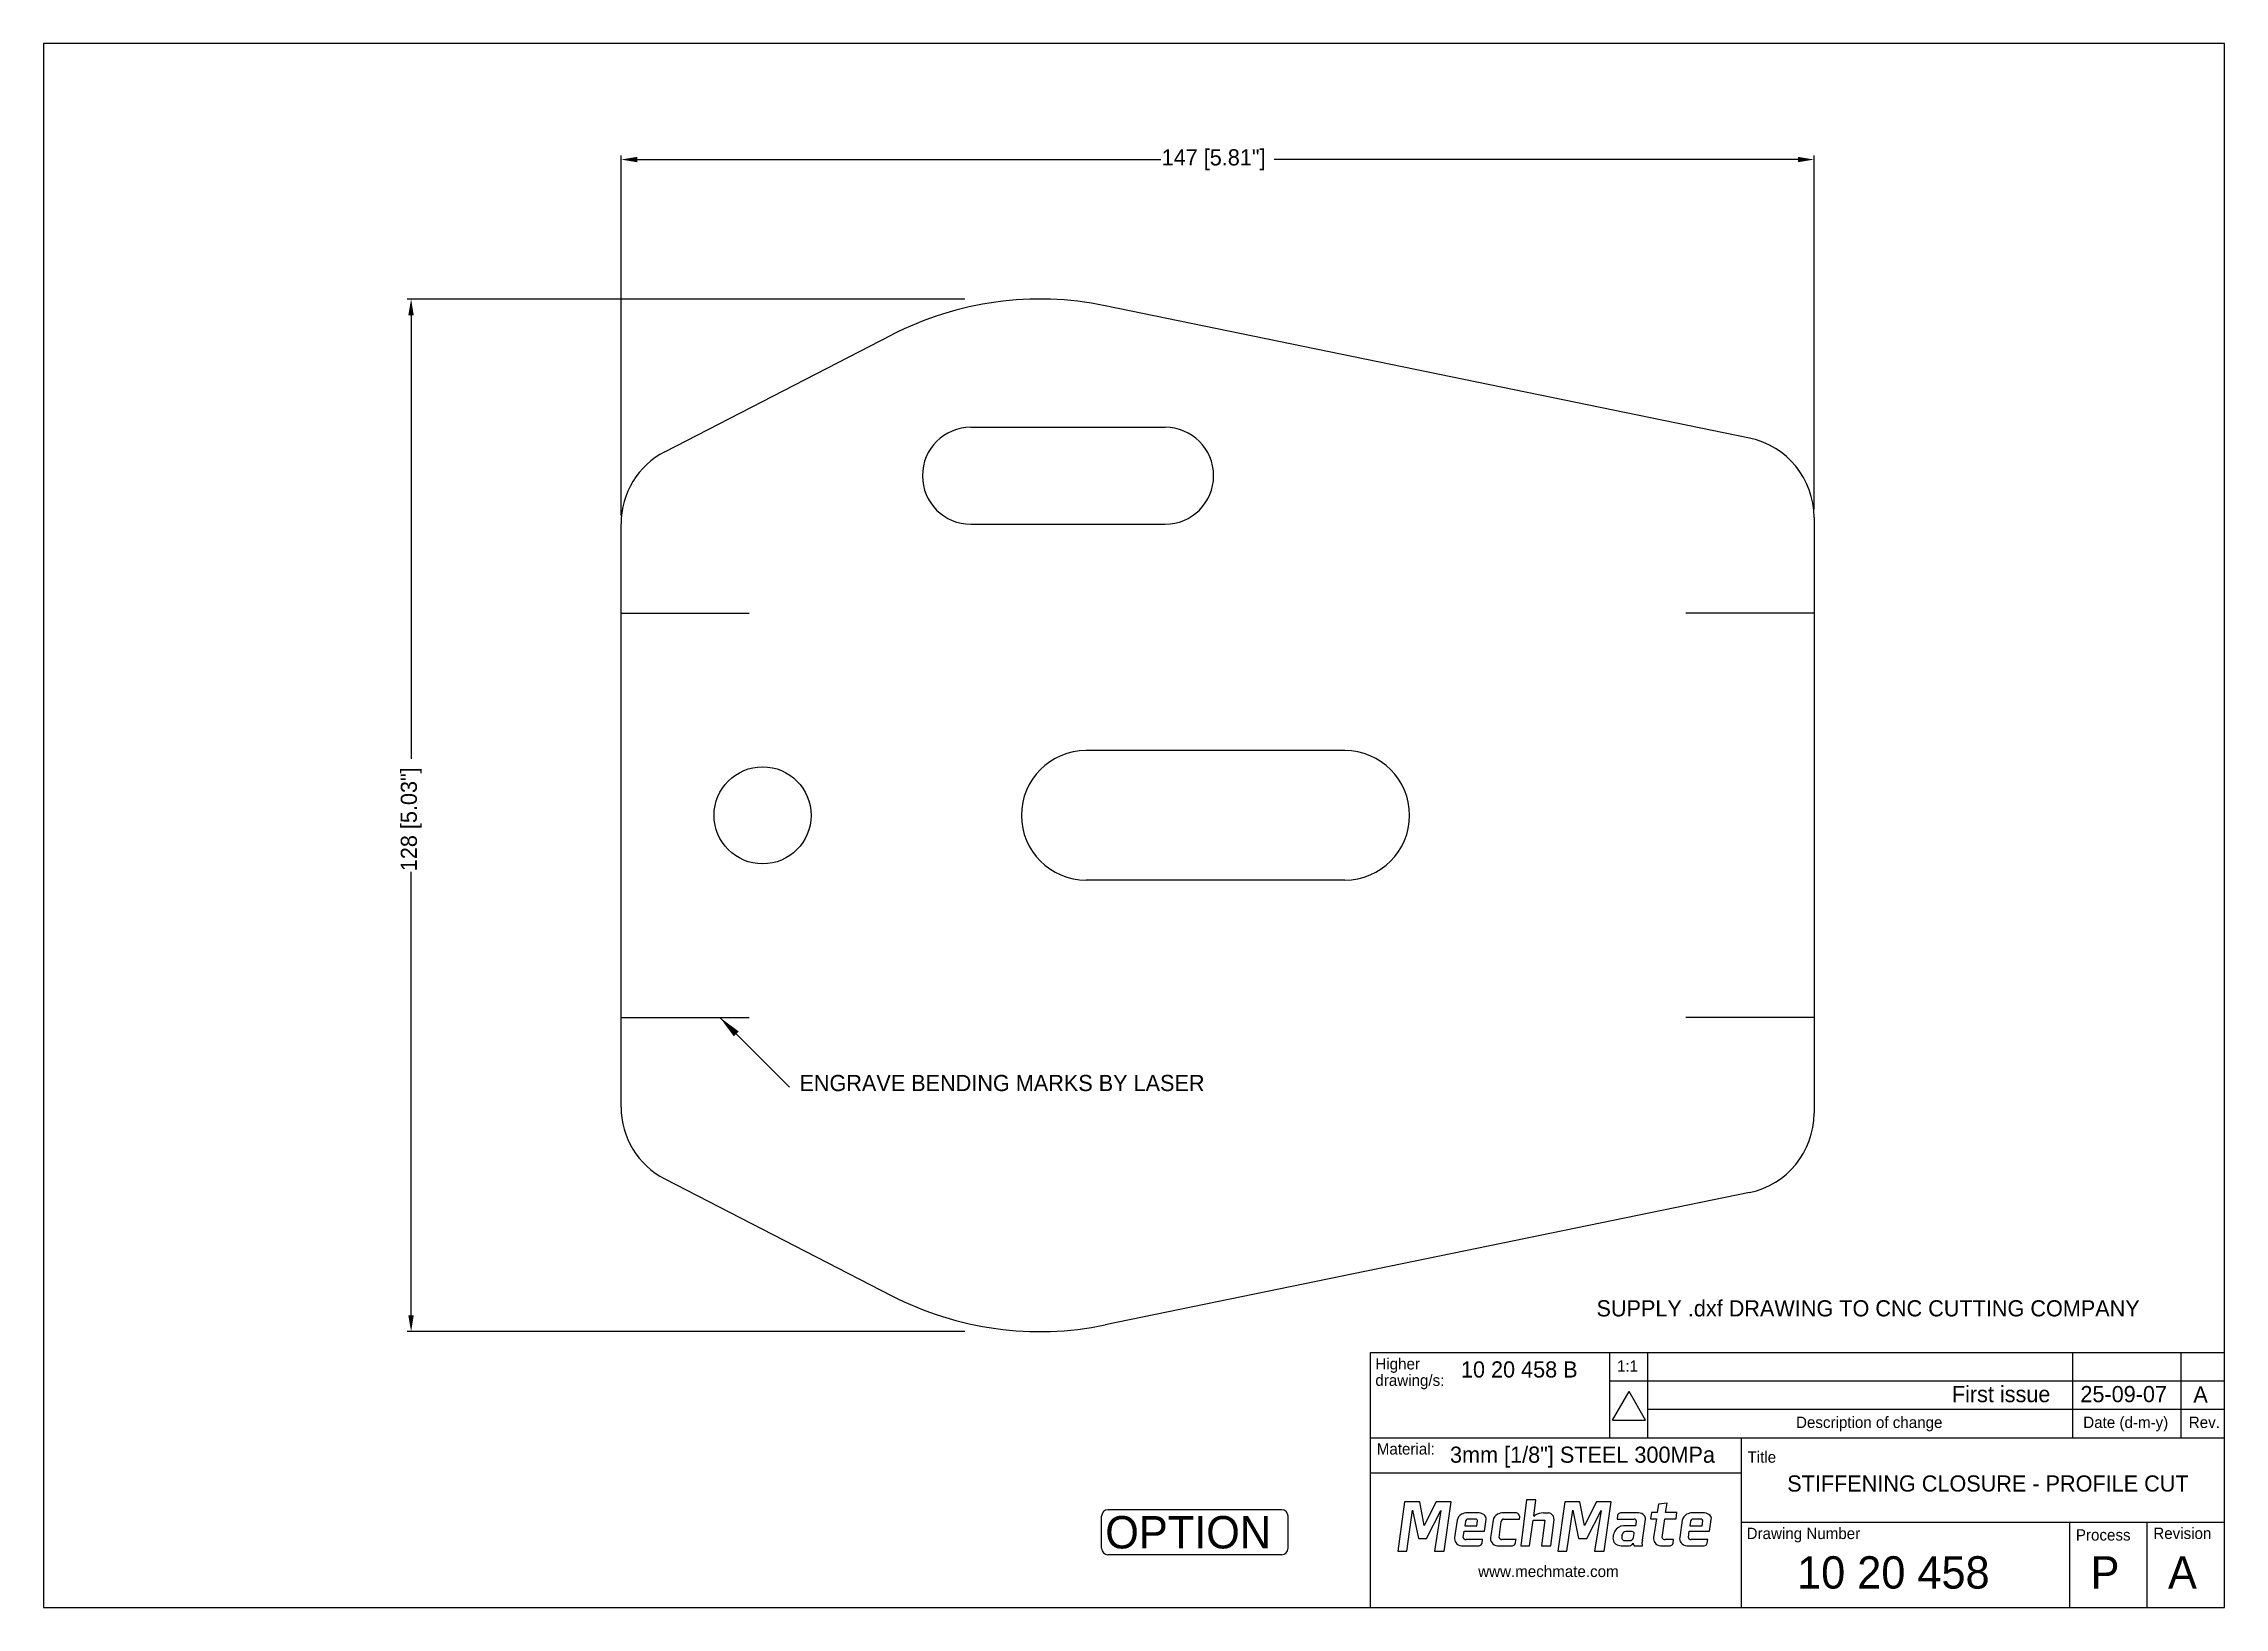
# Model space of a CAD drawing. Extents: x 504 to 773, y 2250 to 2443.
import ezdxf
from ezdxf.enums import TextEntityAlignment as Align

# ---------------------------------------------------------------- set-up
doc = ezdxf.new("R2010")
doc.units = 0
doc.header["$LTSCALE"] = 10
doc.layers.get('0').update_dxf_attribs({"color": 221, "linetype": 'CONTINUOUS'})
doc.layers.get('DEFPOINTS').update_dxf_attribs({"linetype": 'CONTINUOUS'})
for name, color, linetype in [('01_FRAME', 4, 'CONTINUOUS'), ('10_OUTLINE', 2, 'CONTINUOUS'), ('50_DIMENSIONS', 7, 'CONTINUOUS'), ('62_TEXT', 7, 'CONTINUOUS')]:
    doc.layers.add(name, color=color, linetype=linetype)
doc.styles.add('MECHTRONICS', font='txt', dxfattribs={"height": 2})
doc.dimstyles.get("Standard").update_dxf_attribs({"dimtxt": 0.18, "dimasz": 0.18, "dimexe": 0.18, "dimexo": 0.0625, "dimgap": 0.09, "dimtad": 0, "dimtih": 1, "dimtoh": 1, "dimzin": 0, "dimcen": 0.09, "dimazin": 3, "dimtfac": 1, "dimtofl": 0, "dimtmove": 0, "dimatfit": 3})

# ---------------------------------------------------------------- blocks, each defined once
blk = doc.blocks.new('*U3')
at = {"layer": '50_DIMENSIONS', "color": 0, "style": 'MECHTRONICS'}
blk.add_text('147 [5.81"]', height=2, dxfattribs=at).set_placement((641.79, 2428))
blk = doc.blocks.new('*D1')
at = {"layer": '50_DIMENSIONS', "color": 7}
for p, q in [((574.95, 2384.7), (574.95, 2429.23)), ((576.95, 2428.73), (641.7, 2428.73)), ((720.45, 2428.73), (655.69, 2428.73)), ((722.45, 2385.48), (722.45, 2429.23))]:
    blk.add_line(p, q, dxfattribs=at)
for points in [[(576.95, 2429.06), (576.95, 2428.39), (574.95, 2428.73)], [(720.45, 2429.06), (720.45, 2428.39), (722.45, 2428.73)]]:
    blk.add_solid(points, dxfattribs=at)
at = {"layer": 'DEFPOINTS', "color": 0}
for p in [(722.45, 2428.73), (574.95, 2383.7), (722.45, 2384.48)]:
    blk.add_point(p, dxfattribs=at)
blk.add_blockref('*U3', (0, 0))
blk = doc.blocks.new('*U4')
at = {"layer": '50_DIMENSIONS', "color": 0, "style": 'MECHTRONICS'}
blk.add_text('128 [5.03"]', height=2, rotation=90, dxfattribs=at).set_placement((549.71, 2340.72))
blk = doc.blocks.new('*D2')
at = {"layer": '50_DIMENSIONS', "color": 7}
for p, q in [((617.44, 2411.48), (548.49, 2411.48)), ((548.99, 2409.48), (548.99, 2354.62)), ((548.99, 2285.78), (548.99, 2340.64)), ((617.44, 2283.78), (548.49, 2283.78))]:
    blk.add_line(p, q, dxfattribs=at)
for points in [[(548.65, 2409.48), (549.32, 2409.48), (548.99, 2411.48)], [(548.65, 2285.78), (549.32, 2285.78), (548.99, 2283.78)]]:
    blk.add_solid(points, dxfattribs=at)
at = {"layer": 'DEFPOINTS', "color": 0}
for p in [(548.99, 2411.48), (618.44, 2411.48), (618.44, 2283.78)]:
    blk.add_point(p, dxfattribs=at)
blk.add_blockref('*U4', (0, 0))

msp = doc.modelspace()

# ---------------------------------------------------------------- linework, layer by layer
for p, q in [((574.948, 2372.629), (590.798, 2372.629)), ((722.448, 2372.629), (706.597, 2372.629)), ((574.948, 2322.629), (590.798, 2322.629)), ((722.448, 2322.629), (706.597, 2322.629))]:
    msp.add_line(p, q)
at = {"layer": '01_FRAME', "color": 4}
for p, q in [((503.554, 2443.065), (503.554, 2249.679)), ((773.187, 2443.065), (503.554, 2443.065)), ((773.187, 2249.679), (773.187, 2443.065)), ((667.611, 2249.679), (667.611, 2281.205)), ((667.611, 2281.205), (697.191, 2281.205)), ((697.191, 2270.659), (697.191, 2281.205)), ((667.611, 2270.659), (697.191, 2270.659)), ((697.191, 2270.659), (773.187, 2270.659)), ((713.454, 2270.659), (713.454, 2249.679)), ((667.611, 2266.313), (713.454, 2266.313)), ((713.454, 2260.216), (773.187, 2260.216)), ((503.554, 2249.679), (773.187, 2249.679))]:
    msp.add_line(p, q, dxfattribs=at)
at = {"layer": '01_FRAME', "color": 8}
for p, q in [((697.191, 2281.205), (773.187, 2281.205)), ((701.915, 2270.659), (701.915, 2281.247)), ((754.459, 2270.659), (754.459, 2281.238)), ((767.851, 2270.659), (767.851, 2281.238)), ((697.191, 2277.693), (773.187, 2277.693)), ((701.915, 2274.18), (773.187, 2274.18)), ((754.043, 2260.216), (754.043, 2249.679)), ((763.615, 2260.216), (763.615, 2249.679))]:
    msp.add_line(p, q, dxfattribs=at)
at = {"layer": '01_FRAME', "color": 7}
for p, q in [((697.534, 2272.847), (699.577, 2276.388)), ((701.621, 2272.847), (699.577, 2276.388)), ((697.534, 2272.847), (701.621, 2272.847)), ((671.836, 2262.723), (670.973, 2256.62)), ((673.711, 2262.723), (671.836, 2262.723)), ((674.265, 2259.808), (673.711, 2262.723)), ((675.74, 2262.723), (674.265, 2259.808)), ((677.588, 2262.723), (675.74, 2262.723)), ((676.714, 2256.62), (677.588, 2262.723)), ((686.897, 2262.982), (686.186, 2257.278)), ((688.062, 2262.982), (686.897, 2262.982)), ((687.819, 2260.94), (688.062, 2262.982)), ((691.633, 2262.723), (690.77, 2256.62)), ((693.509, 2262.723), (691.633, 2262.723)), ((694.062, 2259.808), (693.509, 2262.723)), ((695.537, 2262.723), (694.062, 2259.808)), ((697.385, 2262.723), (695.537, 2262.723)), ((696.511, 2256.62), (697.385, 2262.723)), ((703.236, 2262.449), (703.073, 2261.399)), ((704.272, 2262.567), (703.236, 2262.449)), ((704.103, 2261.399), (704.272, 2262.567)), ((672.096, 2256.62), (672.818, 2261.702)), ((672.818, 2261.702), (673.528, 2258.203)), ((674.548, 2258.203), (676.324, 2261.679)), ((676.324, 2261.679), (675.53, 2256.62)), ((678.328, 2260.463), (678.005, 2258.341)), ((679.341, 2260.307), (679.277, 2259.771)), ((679.277, 2259.771), (680.769, 2259.771)), ((681.064, 2261.37), (679.574, 2261.37)), ((680.586, 2260.597), (679.634, 2260.597)), ((680.769, 2259.771), (680.851, 2260.371)), ((681.696, 2259.11), (681.913, 2260.561)), ((682.768, 2260.463), (682.522, 2258.802)), ((683.514, 2258.318), (683.783, 2260.309)), ((685.536, 2261.37), (684.014, 2261.37)), ((684.075, 2260.601), (686.014, 2260.601)), ((686.014, 2260.601), (686.057, 2260.867)), ((687.276, 2257.278), (687.725, 2260.461)), ((687.725, 2260.461), (689.171, 2260.461)), ((689.171, 2260.461), (688.769, 2257.278)), ((688.988, 2261.37), (689.626, 2261.37)), ((689.906, 2257.278), (690.313, 2260.495)), ((691.893, 2256.62), (692.615, 2261.702)), ((692.615, 2261.702), (693.325, 2258.203)), ((694.345, 2258.203), (696.121, 2261.679)), ((696.121, 2261.679), (695.327, 2256.62)), ((698.165, 2261.046), (698.119, 2260.6)), ((698.119, 2260.6), (700.197, 2260.6)), ((700.767, 2261.384), (698.642, 2261.384)), ((700.379, 2259.754), (698.903, 2259.754)), ((700.456, 2260.308), (700.379, 2259.754)), ((700.462, 2260.374), (700.456, 2260.308)), ((701.224, 2258.002), (701.615, 2260.575)), ((702.344, 2261.399), (702.211, 2260.645)), ((702.211, 2260.645), (702.965, 2260.645)), ((703.073, 2261.399), (702.344, 2261.399)), ((702.965, 2260.645), (702.611, 2258.339)), ((703.68, 2258.316), (704.011, 2260.645)), ((704.011, 2260.645), (705.395, 2260.645)), ((705.487, 2261.399), (704.103, 2261.399)), ((705.395, 2260.645), (705.487, 2261.399)), ((706.166, 2260.463), (705.843, 2258.341)), ((707.179, 2260.307), (707.115, 2259.771)), ((707.115, 2259.771), (708.606, 2259.771)), ((708.902, 2261.37), (707.411, 2261.37)), ((708.423, 2260.597), (707.471, 2260.597)), ((708.606, 2259.771), (708.689, 2260.371)), ((709.534, 2259.11), (709.75, 2260.561)), ((673.528, 2258.203), (674.548, 2258.203)), ((678.882, 2257.295), (680.949, 2257.295)), ((679.075, 2258.318), (679.174, 2259.11)), ((679.174, 2259.11), (681.696, 2259.11)), ((681.466, 2258.08), (679.42, 2258.08)), ((681.42, 2257.634), (681.466, 2258.08)), ((681.696, 2259.11), (681.696, 2259.11)), ((682.522, 2258.802), (682.445, 2258.341)), ((683.321, 2257.295), (684.121, 2257.295)), ((684.121, 2258.08), (683.859, 2258.08)), ((685.605, 2258.08), (684.121, 2258.08)), ((684.121, 2257.295), (685.081, 2257.295)), ((685.551, 2257.634), (685.598, 2258.034)), ((685.598, 2258.034), (685.605, 2258.08)), ((686.186, 2257.278), (687.276, 2257.278)), ((686.186, 2257.278), (686.186, 2257.278)), ((688.769, 2257.278), (689.906, 2257.278)), ((693.325, 2258.203), (694.345, 2258.203)), ((698.611, 2257.294), (699.595, 2257.294)), ((698.995, 2257.953), (699.736, 2257.938)), ((699.984, 2259.044), (699.197, 2259.044)), ((700.134, 2258.325), (700.224, 2258.818)), ((700.195, 2257.309), (701.256, 2257.309)), ((701.256, 2257.309), (701.216, 2257.764)), ((703.488, 2257.293), (704.555, 2257.293)), ((703.488, 2257.293), (703.565, 2257.293)), ((705.072, 2258.077), (704.025, 2258.077)), ((705.026, 2257.632), (705.072, 2258.077)), ((706.719, 2257.295), (708.786, 2257.295)), ((706.912, 2258.318), (707.011, 2259.11)), ((707.011, 2259.11), (709.534, 2259.11)), ((709.303, 2258.08), (707.258, 2258.08)), ((709.257, 2257.634), (709.303, 2258.08)), ((709.534, 2259.11), (709.534, 2259.11)), ((670.973, 2256.62), (672.096, 2256.62)), ((675.53, 2256.62), (676.714, 2256.62)), ((690.77, 2256.62), (691.893, 2256.62)), ((695.327, 2256.62), (696.511, 2256.62))]:
    msp.add_line(p, q, dxfattribs=at)
for centre, radius, start, end in [((679.302, 2260.308), 0.986, 116.43431, 170.97375), ((679.628, 2259.653), 1.719, 91.80945, 116.43431), ((679.694, 2260.257), 0.356, 129.97887, 171.82155), ((679.643, 2260.33), 0.267, 91.82976, 131.7115), ((680.599, 2260.323), 0.274, 41.69426, 92.74167), ((680.662, 2260.379), 0.19, 357.49651, 41.69426), ((680.965, 2260.268), 1.106, 44.53258, 84.85299), ((681.345, 2260.642), 0.573, 351.79615, 44.53258), ((683.742, 2260.308), 0.986, 116.43431, 170.97375), ((684.068, 2259.653), 1.719, 91.80945, 116.43431), ((684.135, 2260.261), 0.356, 129.97887, 171.82155), ((684.084, 2260.335), 0.267, 91.82976, 131.7115), ((685.551, 2260.849), 0.522, 29.01714, 91.67004), ((685.652, 2260.904), 0.407, 354.75279, 29.01714), ((688.19, 2260.721), 0.431, 118.12841, 149.55028), ((689.066, 2259.083), 2.288, 91.93371, 118.12841), ((689.636, 2260.855), 0.515, 57.03057, 91.05842), ((689.44, 2260.554), 0.874, 356.16226, 57.03057), ((698.93, 2258.488), 1.267, 91.21139, 150.30133), ((698.502, 2260.991), 0.342, 130.98421, 170.70616), ((698.64, 2260.832), 0.552, 89.86228, 130.98421), ((700.21, 2260.326), 0.274, 41.69426, 92.74167), ((700.273, 2260.382), 0.19, 357.49651, 41.69426), ((700.668, 2260.282), 1.106, 44.53258, 84.85299), ((701.048, 2260.656), 0.573, 351.79615, 44.53258), ((707.14, 2260.308), 0.986, 116.43431, 170.97375), ((707.466, 2259.653), 1.719, 91.80945, 116.43431), ((707.531, 2260.257), 0.356, 129.97887, 171.82155), ((707.48, 2260.33), 0.267, 91.82976, 131.7115), ((708.436, 2260.323), 0.274, 41.69426, 92.74167), ((708.499, 2260.379), 0.19, 357.49651, 41.69426), ((708.803, 2260.268), 1.106, 44.53258, 84.85299), ((709.183, 2260.642), 0.573, 351.79615, 44.53258), ((678.952, 2258.22), 0.954, 172.72156, 213.37814), ((678.897, 2258.184), 0.889, 213.37814, 269.02243), ((679.281, 2258.32), 0.206, 180.44368, 242.05495), ((679.418, 2258.578), 0.498, 242.05495, 270.25019), ((680.946, 2257.852), 0.556, 269.68812, 309.8516), ((681.087, 2257.683), 0.336, 309.8516, 351.61013), ((683.391, 2258.22), 0.954, 172.72156, 213.37814), ((683.337, 2258.184), 0.889, 213.37814, 269.02243), ((683.72, 2258.32), 0.206, 180.44368, 242.05495), ((683.857, 2258.578), 0.498, 242.05495, 270.25019), ((685.078, 2257.852), 0.556, 269.68812, 309.8516), ((685.219, 2257.683), 0.336, 309.8516, 351.61013), ((698.756, 2258.279), 1.166, 172.84077, 205.63065), ((699.449, 2258.192), 1.864, 150.30133, 172.84077), ((698.277, 2258.049), 0.635, 205.63065, 237.51102), ((698.697, 2258.708), 1.417, 237.51102, 266.51006), ((699.792, 2258.342), 1.113, 164.78825, 186.82015), ((698.945, 2258.233), 0.26, 185.1713, 236.50138), ((695.074, 2259.696), 3.796, 343.74206, 345.59023), ((699.106, 2258.647), 0.371, 126.79742, 163.58375), ((699.017, 2258.341), 0.389, 236.50138, 266.8299), ((699.191, 2258.526), 0.519, 89.35534, 126.25018), ((699.468, 2258.007), 0.724, 280.14162, 328.8639), ((699.66, 2258.399), 0.467, 279.45656, 324.9294), ((699.971, 2258.771), 0.274, 41.69426, 92.74167), ((699.514, 2258.501), 0.645, 324.9294, 344.11882), ((701.139, 2257.804), 1.066, 189.25185, 207.62546), ((700.034, 2258.827), 0.19, 357.49651, 41.69426), ((702.212, 2257.852), 1, 171.34562, 185.04353), ((703.558, 2258.218), 0.954, 172.72156, 213.37814), ((703.503, 2258.182), 0.889, 213.37814, 269.02243), ((703.886, 2258.317), 0.206, 180.44368, 242.05495), ((704.023, 2258.576), 0.498, 242.05495, 270.25019), ((704.552, 2257.85), 0.556, 269.68812, 309.8516), ((704.693, 2257.681), 0.336, 309.8516, 351.61013), ((706.789, 2258.22), 0.954, 172.72156, 213.37814), ((706.734, 2258.184), 0.889, 213.37814, 269.02243), ((707.118, 2258.32), 0.206, 180.44368, 242.05495), ((707.255, 2258.578), 0.498, 242.05495, 270.25019), ((708.783, 2257.852), 0.556, 269.68812, 309.8516), ((708.924, 2257.683), 0.336, 309.8516, 351.61013)]:
    msp.add_arc(centre, radius, start, end, dxfattribs=at)
at = {"layer": '10_OUTLINE', "color": 2}
for p, q in [((714.462, 2394.271), (634.794, 2410.656)), ((580.369, 2392.588), (608.421, 2407.036)), ((618.211, 2395.629), (642.211, 2395.629)), ((574.948, 2311.56), (574.948, 2383.698)), ((618.211, 2383.629), (642.211, 2383.629)), ((722.448, 2384.476), (722.448, 2310.782)), ((664.448, 2355.629), (632.448, 2355.629)), ((664.448, 2339.629), (632.448, 2339.629)), ((580.369, 2302.669), (608.421, 2288.222)), ((714.462, 2300.987), (634.794, 2284.602))]:
    msp.add_line(p, q, dxfattribs=at)
msp.add_circle((592.448, 2347.629), 6, dxfattribs=at)
for centre, radius, start, end in [((626.736, 2371.476), 40, 78.37868, 117.25018), ((618.211, 2389.629), 6, 90, 270), ((642.211, 2389.629), 6, 270, 90), ((584.948, 2383.698), 10, 117.25018, 180), ((712.448, 2384.476), 10, 0, 78.37868), ((632.448, 2347.629), 8, 90, 270), ((664.448, 2347.629), 8, 270, 90), ((584.948, 2311.56), 10, 180, 242.74982), ((712.448, 2310.782), 10, 281.62132, 0), ((626.736, 2323.782), 40, 242.74982, 281.62132)]:
    msp.add_arc(centre, radius, start, end, dxfattribs=at)
at = {"layer": '50_DIMENSIONS', "color": 255, "linetype": 'CONTINUOUS'}
msp.add_line((595.773, 2314.025), (587.169, 2322.629), dxfattribs=at)
msp.add_solid([(589.493, 2320.912), (588.887, 2320.306), (587.169, 2322.629)], dxfattribs=at)
at = {"layer": '62_TEXT', "color": 40}
for p, q in [((634.356, 2256.985), (634.356, 2260.957)), ((656.615, 2261.757), (635.156, 2261.757)), ((657.415, 2256.985), (657.415, 2260.957)), ((656.615, 2256.185), (635.156, 2256.185))]:
    msp.add_line(p, q, dxfattribs=at)
for centre, start, end in [((635.156, 2260.957), 90, 180), ((656.615, 2260.957), 0, 90), ((635.156, 2256.985), 180, 270), ((656.615, 2256.985), 270, 0)]:
    msp.add_arc(centre, 0.8, start, end, dxfattribs=at)

# ---------------------------------------------------------------- texts
at = {"layer": '01_FRAME', "color": 8, "style": 'MECHTRONICS'}
for s, p in [('drawing/s:', (668.215, 2277.071)), ('Higher', (668.215, 2279.099)), ('1:1', (698.093, 2278.826)), ('Description of change', (720.221, 2271.866)), ('Date (d-m-y)', (755.738, 2271.866)), ('Rev.', (768.788, 2271.866)), ('Material:', (668.385, 2268.584)), ('Title', (714.228, 2267.569)), ('Drawing Number', (714.114, 2258.128)), ('Revision', (764.398, 2258.143)), ('Process', (754.826, 2257.941)), ('www.mechmate.com', (680.924, 2253.432))]:
    msp.add_text(s, height=1.4, dxfattribs=at).set_placement(p)
at = {"layer": '01_FRAME', "color": 7, "style": 'MECHTRONICS'}
for s, p in [('First issue', (739.49, 2275.057)), ('A', (769.351, 2275.01))]:
    msp.add_text(s, height=2, dxfattribs=at).set_placement(p)
at = {"layer": '62_TEXT', "color": 7, "style": 'MECHTRONICS'}
for s, p in [('ENGRAVE BENDING MARKS BY LASER', (597.005, 2313.528)), ('SUPPLY .dxf DRAWING TO CNC CUTTING COMPANY', (695.553, 2285.663))]:
    msp.add_text(s, height=2, dxfattribs=at).set_placement(p)
at = {"layer": '62_TEXT', "style": 'MECHTRONICS'}
for s, height, p in [('10 20 458 B', 2, (678.794, 2278.104)), ('25-09-07', 2, (755.386, 2275.057)), ('3mm [1/8"] STEEL 300MPa', 2, (677.442, 2267.566)), ('10 20 458', 4, (720.361, 2252.005)), ('P', 4, (756.647, 2252.005)), ('A', 4, (766.219, 2252.005))]:
    msp.add_text(s, height=height, dxfattribs=at).set_placement(p)
msp.add_text('STIFFENING CLOSURE - PROFILE CUT', height=2, dxfattribs=at).set_placement((743.948, 2264.003), align=Align.CENTER)
at = {"layer": '62_TEXT', "color": 1, "style": 'MECHTRONICS'}
msp.add_text('OPTION', height=4, dxfattribs=at).set_placement((634.817, 2256.972))

# ---------------------------------------------------------------- dimensions: what is measured, and where the dimension line sits
at = {"layer": '50_DIMENSIONS', "color": 255}
dim = msp.add_linear_dim(base=(722.448, 2428.725), p1=(574.948, 2383.698), p2=(722.448, 2384.476), dimstyle='Standard', override={"dimpost": '<>'}, dxfattribs=at)
dim.commit()
dim.dimension.update_dxf_attribs({"geometry": '*D1', "text_midpoint": (648.698, 2428.725)})
dim = msp.add_linear_dim(base=(548.985, 2411.476), p1=(618.444, 2283.782), p2=(618.444, 2411.476), angle=90, dimstyle='Standard', override={"dimpost": '<>'}, dxfattribs=at)
dim.commit()
dim.dimension.update_dxf_attribs({"geometry": '*D2', "text_midpoint": (548.985, 2347.629)})

doc.saveas('drawing.dxf')
